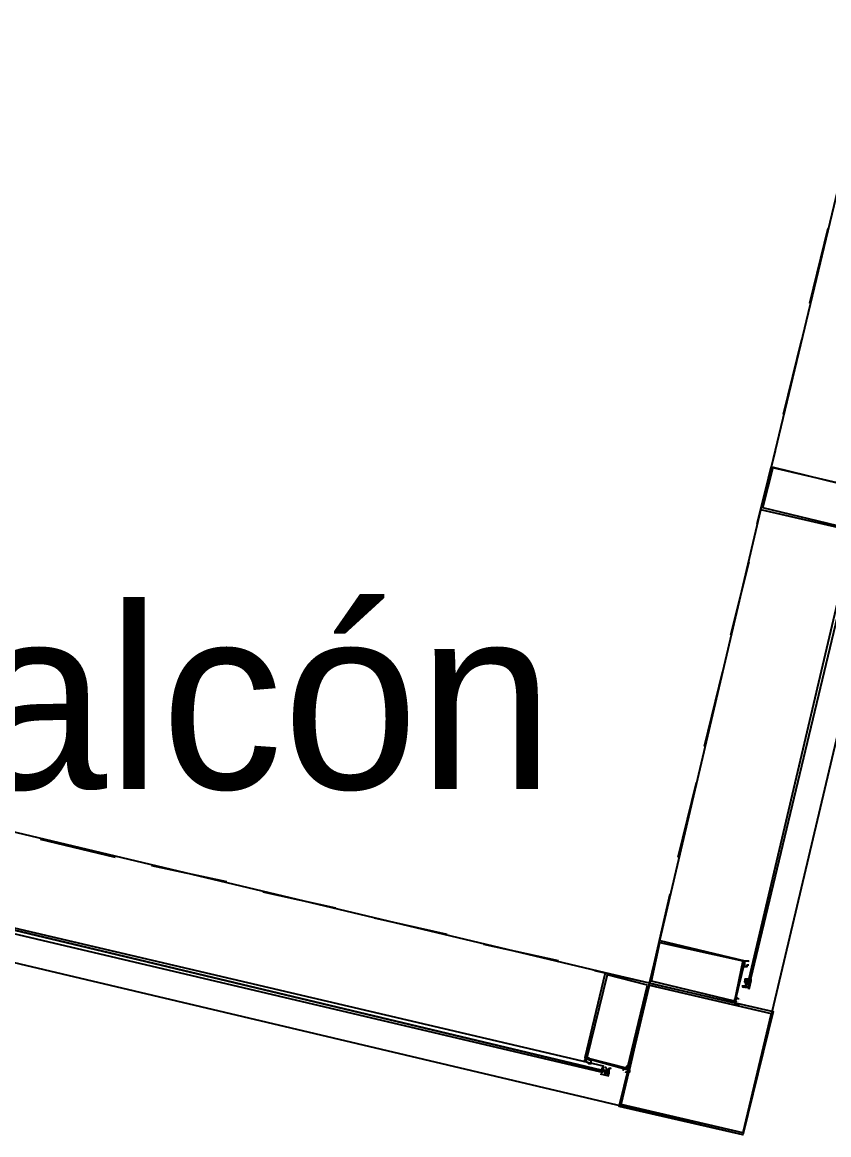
# Model space of a CAD drawing. Header units: feet. Extents: x -84 to 198, y -22 to 181.
# Drawn here: x 83.56 to 88.87, y 15.28 to 22.62 of the extents above; entities that cross this region are included whole.
import ezdxf
from ezdxf.enums import TextEntityAlignment as Align

# ---------------------------------------------------------------- set-up
doc = ezdxf.new("R2010")
doc.units = ezdxf.units.FT
doc.layers.add('A-LINEA', color=7, linetype='CONTINUOUS')
doc.layers.add('A-NOMBRE-ESPACIO', color=2, linetype='CONTINUOUS')

msp = doc.modelspace()

# ---------------------------------------------------------------- linework, layer by layer
at = {"layer": 'A-LINEA'}
for p, q in [((90.04, 22.6178), (88.3067, 15.2844)), ((89.1733, 22.5244), (88.4933, 19.6844)), ((88.8667, 21.2578), (88.7467, 20.7644)), ((88.6933, 20.5244), (88.5733, 20.0311)), ((88.52, 19.7911), (88.4, 19.3111)), ((87.76, 16.5644), (88.4267, 19.4044)), ((88.3467, 19.0578), (88.2267, 18.5778)), ((88.3067, 15.2844), (74.1333, 18.6311)), ((88.1733, 18.3378), (88.0533, 17.8444)), ((88, 17.6044), (87.88, 17.1111)), ((87.4, 16.3511), (83.3733, 17.3111)), ((84.1733, 17.1111), (83.68, 17.2311)), ((84.9067, 16.9511), (84.4133, 17.0578)), ((85.6267, 16.7778), (85.1467, 16.8844)), ((86.36, 16.6044), (85.88, 16.7111)), ((87.0933, 16.4311), (86.6, 16.5378)), ((88.3333, 16.4044), (88.3467, 16.4044)), ((88.3467, 16.4044), (88.3467, 16.4044)), ((88.32, 16.3111), (88.32, 16.3111)), ((88.32, 16.3111), (88.32, 16.2978)), ((88.32, 16.3111), (88.32, 16.3111)), ((88.32, 16.3111), (88.32, 16.3111)), ((88.32, 16.3111), (88.32, 16.3111)), ((88.32, 16.3111), (88.32, 16.3111)), ((88.32, 16.3111), (88.32, 16.3111)), ((88.3333, 16.3111), (88.3333, 16.3111)), ((88.3333, 16.3111), (88.3333, 16.3111)), ((88.3333, 16.3111), (88.3333, 16.3111)), ((88.3333, 16.3111), (88.3333, 16.3111)), ((88.3333, 16.3111), (88.3333, 16.3111)), ((88.3333, 16.3111), (88.3333, 16.3111)), ((88.3333, 16.3111), (88.3333, 16.3111)), ((88.3333, 16.3111), (88.3333, 16.3111)), ((88.3333, 16.3111), (88.3333, 16.2978)), ((88.3333, 16.3111), (88.3333, 16.3111)), ((88.3333, 16.3111), (88.3333, 16.3111)), ((88.3333, 16.2978), (88.3333, 16.3111)), ((88.3333, 16.3111), (88.3333, 16.3111)), ((88.3333, 16.2978), (88.3467, 16.3111)), ((88.3333, 16.3111), (88.3333, 16.3111)), ((88.3333, 16.3111), (88.3333, 16.3111)), ((88.3333, 16.3111), (88.3333, 16.3111)), ((88.3333, 16.2978), (88.3333, 16.3111)), ((88.3333, 16.3111), (88.3333, 16.3111)), ((88.3333, 16.3111), (88.3333, 16.3111)), ((88.3333, 16.3111), (88.3333, 16.3111)), ((88.3333, 16.2978), (88.3333, 16.2978)), ((88.3333, 16.2978), (88.3333, 16.2978)), ((88.3333, 16.2978), (88.3333, 16.2978)), ((88.3333, 16.2978), (88.3333, 16.2978)), ((88.3333, 16.2978), (88.3333, 16.2978)), ((88.3333, 16.2978), (88.3333, 16.2978)), ((88.3333, 16.2978), (88.3333, 16.2978)), ((88.3333, 16.2978), (88.3333, 16.2978)), ((88.3333, 16.2978), (88.3333, 16.2978)), ((88.3333, 16.2978), (88.3333, 16.2978)), ((88.3333, 16.2844), (88.3333, 16.2978)), ((88.3333, 16.2978), (88.3333, 16.2978)), ((88.3333, 16.2844), (88.3333, 16.2711)), ((88.3333, 16.2844), (88.3333, 16.2844)), ((88.3333, 16.2844), (88.3333, 16.2844)), ((88.3333, 16.2844), (88.3333, 16.2844)), ((88.3333, 16.2844), (88.3333, 16.2844)), ((88.3333, 16.2844), (88.3333, 16.2844)), ((88.3333, 16.2844), (88.3333, 16.2844)), ((88.3333, 16.2844), (88.3333, 16.2844)), ((88.3333, 16.2844), (88.3333, 16.2844)), ((88.3333, 16.2844), (88.3333, 16.2844)), ((88.3333, 16.2844), (88.3467, 16.2844)), ((88.3333, 16.2844), (88.3333, 16.2844)), ((88.3333, 16.2844), (88.3333, 16.2844)), ((88.3333, 16.2844), (88.3333, 16.2844)), ((88.3333, 16.2844), (88.3333, 16.2844)), ((88.3333, 16.2844), (88.3333, 16.2844)), ((88.3333, 16.2844), (88.3333, 16.2844)), ((88.3333, 16.2844), (88.3333, 16.2844)), ((88.3333, 16.2844), (88.3333, 16.2844)), ((88.3333, 16.2844), (88.3333, 16.2844)), ((88.3333, 16.2844), (88.3333, 16.2844)), ((88.3333, 16.2844), (88.3333, 16.2844)), ((88.3333, 16.2844), (88.3333, 16.2844)), ((88.3333, 16.2844), (88.3333, 16.2844)), ((88.3333, 16.2844), (88.3333, 16.2844)), ((88.3333, 16.2844), (88.3333, 16.2844)), ((88.3333, 16.2844), (88.3333, 16.2844)), ((88.3333, 16.2844), (88.3333, 16.2844)), ((88.3333, 16.2844), (88.3333, 16.2844)), ((88.3333, 16.2844), (88.3333, 16.2844)), ((88.3333, 16.2844), (88.3333, 16.2844)), ((88.3333, 16.2844), (88.3333, 16.2844)), ((88.3333, 16.2844), (88.3333, 16.2844)), ((88.3467, 16.3111), (88.3467, 16.3111)), ((88.3467, 16.2978), (88.3467, 16.3111)), ((88.3467, 16.3111), (88.3467, 16.3111)), ((88.3467, 16.3111), (88.3467, 16.3111)), ((88.3467, 16.3111), (88.3467, 16.3111)), ((88.3467, 16.2978), (88.3467, 16.2978)), ((88.3467, 16.2978), (88.3467, 16.2978)), ((88.3467, 16.2978), (88.3467, 16.2978)), ((88.3467, 16.2978), (88.3467, 16.2844)), ((88.3467, 16.2978), (88.3467, 16.2978)), ((88.3467, 16.2978), (88.36, 16.2978)), ((88.3467, 16.2978), (88.3467, 16.2978)), ((88.3467, 16.2978), (88.3467, 16.2978)), ((88.3467, 16.2978), (88.3467, 16.2978)), ((88.3467, 16.2978), (88.3467, 16.2978)), ((88.3467, 16.2978), (88.3467, 16.2978)), ((88.3467, 16.2978), (88.3467, 16.2978)), ((88.3467, 16.2978), (88.3467, 16.2978)), ((88.3467, 16.2978), (88.3467, 16.2978)), ((88.3467, 16.2978), (88.3467, 16.2978)), ((88.3467, 16.2978), (88.3467, 16.2978)), ((88.3467, 16.2978), (88.3467, 16.2978)), ((88.3467, 16.2978), (88.3467, 16.2978)), ((88.3467, 16.2978), (88.3467, 16.2978)), ((88.3467, 16.2978), (88.3467, 16.2978)), ((88.3467, 16.2978), (88.3467, 16.2978)), ((88.3467, 16.2978), (88.3467, 16.2978)), ((88.3467, 16.2978), (88.3467, 16.2978)), ((88.3467, 16.2978), (88.36, 16.2978)), ((88.3467, 16.2978), (88.3467, 16.2978)), ((88.3467, 16.2978), (88.3467, 16.2978)), ((88.3467, 16.2844), (88.3467, 16.2978)), ((88.3467, 16.2844), (88.3467, 16.2978)), ((88.3467, 16.2978), (88.3467, 16.2978)), ((88.3467, 16.2978), (88.3467, 16.2978)), ((88.3467, 16.2978), (88.3467, 16.2978)), ((88.3467, 16.2844), (88.3467, 16.2844)), ((88.3467, 16.2844), (88.3467, 16.2844)), ((88.3467, 16.2844), (88.3467, 16.2844)), ((88.3467, 16.2844), (88.3467, 16.2844)), ((88.3467, 16.2844), (88.3467, 16.2844)), ((88.3467, 16.2844), (88.3467, 16.2844)), ((88.3467, 16.2844), (88.3467, 16.2844)), ((88.3467, 16.2844), (88.3467, 16.2844)), ((88.3467, 16.2844), (88.3467, 16.2844)), ((88.3467, 16.2844), (88.3467, 16.2844)), ((88.3467, 16.2844), (88.3467, 16.2844)), ((88.3467, 16.2711), (88.3467, 16.2844)), ((88.3467, 16.2844), (88.3467, 16.2844)), ((88.3467, 16.2711), (88.3467, 16.2844)), ((88.3467, 16.2844), (88.3467, 16.2844)), ((88.3467, 16.2844), (88.3467, 16.2844)), ((88.3467, 16.2844), (88.3467, 16.2844)), ((88.3467, 16.2844), (88.3467, 16.2844)), ((88.3467, 16.2844), (88.3467, 16.2844)), ((88.3467, 16.2844), (88.3467, 16.2844)), ((88.3467, 16.2844), (88.3467, 16.2844)), ((88.3605, 16.2981), (88.3472, 16.2417)), ((88.36, 16.3111), (88.36, 16.2978)), ((88.36, 16.2978), (88.36, 16.2978)), ((88.36, 16.2978), (88.36, 16.2978)), ((88.36, 16.2978), (88.36, 16.2978)), ((88.36, 16.2978), (88.36, 16.2978)), ((88.36, 16.2978), (88.36, 16.2978)), ((88.36, 16.2978), (88.36, 16.2978)), ((88.3067, 16.2711), (88.3067, 16.2711)), ((88.3067, 16.2578), (88.3067, 16.2711)), ((88.3067, 16.2578), (88.3067, 16.2711)), ((88.3067, 16.2578), (88.3067, 16.2578)), ((88.3067, 16.2578), (88.3067, 16.2578)), ((88.32, 16.2711), (88.32, 16.2578)), ((88.32, 16.2711), (88.32, 16.2711)), ((88.32, 16.2711), (88.32, 16.2578)), ((88.32, 16.2711), (88.3333, 16.2711)), ((88.32, 16.2711), (88.32, 16.2711)), ((88.32, 16.2711), (88.32, 16.2711)), ((88.32, 16.2711), (88.32, 16.2711)), ((88.32, 16.2711), (88.32, 16.2711)), ((88.32, 16.2711), (88.32, 16.2711)), ((88.32, 16.2711), (88.3333, 16.2711)), ((88.32, 16.2711), (88.32, 16.2711)), ((88.32, 16.2711), (88.32, 16.2711)), ((88.32, 16.2711), (88.32, 16.2711)), ((88.32, 16.2711), (88.32, 16.2711)), ((88.32, 16.2711), (88.32, 16.2711)), ((88.32, 16.2711), (88.32, 16.2711)), ((88.32, 16.2578), (88.32, 16.2711)), ((88.32, 16.2711), (88.32, 16.2711)), ((88.32, 16.2711), (88.32, 16.2711)), ((88.32, 16.2578), (88.32, 16.2578)), ((88.32, 16.2578), (88.32, 16.2578)), ((88.32, 16.2578), (88.32, 16.2578)), ((88.32, 16.2578), (88.32, 16.2578)), ((88.32, 16.2578), (88.3333, 16.2578)), ((88.32, 16.2578), (88.32, 16.2578)), ((88.32, 16.2578), (88.32, 16.2578)), ((88.32, 16.2578), (88.32, 16.2578)), ((88.32, 16.2578), (88.32, 16.2578)), ((88.32, 16.2578), (88.32, 16.2578)), ((88.3333, 16.2711), (88.3333, 16.2711)), ((88.3333, 16.2711), (88.3333, 16.2711)), ((88.3333, 16.2711), (88.3333, 16.2711)), ((88.3333, 16.2711), (88.3333, 16.2711)), ((88.3333, 16.2711), (88.3333, 16.2711)), ((88.3333, 16.2711), (88.3333, 16.2711)), ((88.3333, 16.2711), (88.3333, 16.2711)), ((88.3333, 16.2711), (88.3333, 16.2711)), ((88.3333, 16.2711), (88.3333, 16.2711)), ((88.3333, 16.2711), (88.3333, 16.2711)), ((88.3333, 16.2711), (88.3333, 16.2711)), ((88.3333, 16.2711), (88.3333, 16.2711)), ((88.3333, 16.2711), (88.3333, 16.2711)), ((88.3333, 16.2711), (88.3333, 16.2711)), ((88.3333, 16.2711), (88.3333, 16.2711)), ((88.3333, 16.2711), (88.3333, 16.2711)), ((88.3333, 16.2711), (88.3333, 16.2711)), ((88.3333, 16.2711), (88.3333, 16.2711)), ((88.3333, 16.2578), (88.3333, 16.2711)), ((88.3333, 16.2711), (88.3333, 16.2711)), ((88.3333, 16.2711), (88.3333, 16.2711)), ((88.3333, 16.2578), (88.3333, 16.2711)), ((88.3333, 16.2711), (88.3333, 16.2711)), ((88.3333, 16.2711), (88.3333, 16.2711)), ((88.3333, 16.2711), (88.3333, 16.2711)), ((88.3333, 16.2711), (88.3333, 16.2711)), ((88.3333, 16.2711), (88.3333, 16.2711)), ((88.3333, 16.2711), (88.3333, 16.2711)), ((88.3333, 16.2711), (88.3333, 16.2711)), ((88.3333, 16.2711), (88.3333, 16.2711)), ((88.3333, 16.2711), (88.3333, 16.2711)), ((88.3333, 16.2711), (88.3333, 16.2711)), ((88.3333, 16.2711), (88.3333, 16.2711)), ((88.3333, 16.2711), (88.3333, 16.2711)), ((88.3333, 16.2711), (88.3333, 16.2711)), ((88.3333, 16.2578), (88.3333, 16.2578)), ((88.3333, 16.2578), (88.3333, 16.2578)), ((88.3333, 16.2578), (88.3467, 16.2578)), ((88.3333, 16.2578), (88.3333, 16.2578)), ((88.3333, 16.2578), (88.3467, 16.2578)), ((88.3333, 16.2578), (88.3333, 16.2578)), ((88.3333, 16.2578), (88.3333, 16.2578)), ((88.3333, 16.2578), (88.3333, 16.2578)), ((88.3333, 16.2578), (88.3333, 16.2578)), ((88.3333, 16.2578), (88.3333, 16.2578)), ((88.3333, 16.2578), (88.3333, 16.2578)), ((88.3333, 16.2578), (88.3467, 16.2578)), ((88.3333, 16.2578), (88.3333, 16.2578)), ((88.3333, 16.2578), (88.3333, 16.2578)), ((88.3333, 16.2578), (88.3333, 16.2578)), ((88.3333, 16.2578), (88.3333, 16.2578)), ((88.3333, 16.2578), (88.3333, 16.2578)), ((88.3333, 16.2578), (88.3333, 16.2578)), ((88.3333, 16.2578), (88.3333, 16.2578)), ((88.3333, 16.2578), (88.3333, 16.2578)), ((88.3333, 16.2578), (88.3333, 16.2578)), ((88.3467, 16.2711), (88.3467, 16.2711)), ((88.3467, 16.2711), (88.3467, 16.2711)), ((88.3467, 16.2711), (88.3467, 16.2711)), ((88.3467, 16.2711), (88.3467, 16.2711)), ((88.3467, 16.2711), (88.3467, 16.2578)), ((88.3467, 16.2711), (88.3467, 16.2711)), ((88.3467, 16.2711), (88.3467, 16.2711)), ((88.3467, 16.2711), (88.3467, 16.2711)), ((88.3467, 16.2711), (88.3467, 16.2711)), ((88.3467, 16.2711), (88.3467, 16.2711)), ((88.3467, 16.2711), (88.3467, 16.2711)), ((88.3467, 16.2711), (88.3467, 16.2711)), ((88.3467, 16.2711), (88.3467, 16.2711)), ((88.3467, 16.2711), (88.3467, 16.2711)), ((88.3467, 16.2711), (88.3467, 16.2711)), ((88.3467, 16.2711), (88.3467, 16.2711)), ((88.3467, 16.2711), (88.3467, 16.2711)), ((88.3467, 16.2711), (88.3467, 16.2578)), ((88.3467, 16.2711), (88.3467, 16.2711)), ((88.3467, 16.2711), (88.3467, 16.2711)), ((88.3467, 16.2711), (88.3467, 16.2711)), ((88.3467, 16.2711), (88.3467, 16.2711)), ((88.3467, 16.2711), (88.3467, 16.2711)), ((88.3467, 16.2711), (88.3467, 16.2711)), ((88.3467, 16.2711), (88.3467, 16.2711)), ((88.3467, 16.2711), (88.3467, 16.2711)), ((88.3467, 16.2711), (88.3467, 16.2711)), ((88.3467, 16.2711), (88.3467, 16.2711)), ((88.3467, 16.2711), (88.3467, 16.2711)), ((88.3467, 16.2711), (88.3467, 16.2711)), ((88.3467, 16.2711), (88.3467, 16.2711)), ((88.3467, 16.2578), (88.3467, 16.2578)), ((88.3467, 16.2578), (88.3467, 16.2578)), ((88.3467, 16.2578), (88.3467, 16.2578)), ((88.3467, 16.2578), (88.3467, 16.2578)), ((88.3467, 16.2578), (88.3467, 16.2578)), ((88.3467, 16.2578), (88.3467, 16.2578)), ((88.3467, 16.2578), (88.3467, 16.2578)), ((88.3467, 16.2578), (88.3467, 16.2578)), ((88.3467, 16.2578), (88.3467, 16.2578)), ((88.3467, 16.2578), (88.3467, 16.2578)), ((88.3467, 16.2444), (88.3467, 16.2578)), ((88.3467, 16.2444), (88.3467, 16.2444)), ((88.2933, 16.1778), (88.2933, 16.1778)), ((87.28, 15.7911), (87.28, 15.7778)), ((87.2933, 15.7511), (87.28, 15.7644)), ((87.28, 15.7511), (87.28, 15.7511)), ((87.3733, 15.7111), (87.3867, 15.7244)), ((87.3867, 15.7244), (87.3733, 15.7111)), ((87.3733, 15.7111), (87.3733, 15.6978)), ((87.3733, 15.7111), (87.3733, 15.7111)), ((87.3733, 15.7111), (87.3733, 15.7111)), ((87.3733, 15.7111), (87.3733, 15.7111)), ((87.3733, 15.7111), (87.3733, 15.7111)), ((87.3733, 15.7111), (87.3733, 15.7111)), ((87.3733, 15.7111), (87.3733, 15.7111)), ((87.3733, 15.7111), (87.3733, 15.7111)), ((87.3733, 15.6978), (87.3733, 15.6978)), ((87.3733, 15.6978), (87.3733, 15.6978)), ((87.3733, 15.6978), (87.3733, 15.6978)), ((87.3867, 15.6978), (87.3733, 15.6978)), ((87.3867, 15.6978), (87.3733, 15.6978)), ((87.3733, 15.6978), (87.3733, 15.6978)), ((87.3733, 15.6978), (87.3867, 15.6978)), ((87.3733, 15.6978), (87.3733, 15.6978)), ((87.3733, 15.6978), (87.3733, 15.6978)), ((87.3867, 15.7244), (87.3867, 15.7111)), ((87.3867, 15.7244), (87.3867, 15.7244)), ((87.3867, 15.7244), (87.3867, 15.7244)), ((87.3867, 15.7244), (87.3867, 15.7244)), ((87.3867, 15.7244), (87.3867, 15.7244)), ((87.3867, 15.7244), (87.3867, 15.7111)), ((87.3867, 15.7244), (87.3867, 15.7244)), ((87.3867, 15.7244), (87.3867, 15.7244)), ((87.3867, 15.7244), (87.3867, 15.7244)), ((87.3867, 15.7244), (87.3867, 15.7244)), ((87.3867, 15.7244), (87.3867, 15.7244)), ((87.3867, 15.7244), (87.3867, 15.7244)), ((87.3867, 15.7244), (87.3867, 15.7244)), ((87.3867, 15.7244), (87.3867, 15.7111)), ((87.3867, 15.7244), (87.3867, 15.7244)), ((87.3867, 15.7244), (87.3867, 15.7244)), ((87.3867, 15.7244), (87.3867, 15.7244)), ((87.3867, 15.7111), (87.3867, 15.7111)), ((87.3867, 15.7111), (87.4, 15.7111)), ((87.3867, 15.7111), (87.3867, 15.7111)), ((87.3867, 15.7111), (87.3867, 15.7111)), ((87.3867, 15.7111), (87.3867, 15.7111)), ((87.3867, 15.7111), (87.3867, 15.7111)), ((87.3867, 15.7111), (87.3867, 15.7111)), ((87.3867, 15.7111), (87.3867, 15.7111)), ((87.3867, 15.7111), (87.3867, 15.7111)), ((87.3867, 15.7111), (87.4, 15.7111)), ((87.3867, 15.7111), (87.3867, 15.7111)), ((87.3867, 15.7111), (87.3867, 15.7111)), ((87.3867, 15.7111), (87.3867, 15.6978)), ((87.3867, 15.7111), (87.4, 15.7111)), ((87.3867, 15.7111), (87.3867, 15.7111)), ((87.3867, 15.7111), (87.3867, 15.7111)), ((87.3867, 15.7111), (87.3867, 15.7111)), ((87.3867, 15.7111), (87.3867, 15.7111)), ((87.3867, 15.7111), (87.3867, 15.7111)), ((87.3867, 15.7111), (87.3867, 15.7111)), ((87.3867, 15.7111), (87.3867, 15.7111)), ((87.3867, 15.7111), (87.3867, 15.7111)), ((87.3867, 15.7111), (87.3867, 15.7111)), ((87.3867, 15.6978), (87.3867, 15.7111)), ((87.3867, 15.6978), (87.3867, 15.7111)), ((87.3867, 15.7111), (87.3867, 15.7111)), ((87.3867, 15.7111), (87.3867, 15.7111)), ((87.3867, 15.7111), (87.3867, 15.7111)), ((87.3867, 15.6978), (87.3867, 15.6978)), ((87.3867, 15.6978), (87.3867, 15.6978)), ((87.3867, 15.6978), (87.3867, 15.6978)), ((87.3867, 15.6978), (87.3867, 15.6978)), ((87.3867, 15.6978), (87.3867, 15.6978)), ((87.3867, 15.6978), (87.3867, 15.6978)), ((87.3867, 15.6978), (87.3867, 15.6978)), ((87.3867, 15.6978), (87.3867, 15.6978)), ((87.3867, 15.6978), (87.3867, 15.6978)), ((87.3867, 15.6978), (87.3867, 15.6978)), ((87.3867, 15.6978), (87.3867, 15.6978)), ((87.3867, 15.6978), (87.3867, 15.6978)), ((87.3867, 15.6978), (87.3867, 15.6978)), ((87.3867, 15.6978), (87.3867, 15.6978)), ((87.3867, 15.6978), (87.3867, 15.6978)), ((87.3867, 15.6978), (87.3867, 15.6978)), ((87.3867, 15.6978), (87.3867, 15.6978)), ((87.3867, 15.6978), (87.3867, 15.6978)), ((87.3867, 15.6978), (87.3867, 15.6978)), ((87.3867, 15.6978), (87.3867, 15.6978)), ((87.3867, 15.6978), (87.3867, 15.6978)), ((87.4, 15.7111), (87.4, 15.7111)), ((87.4, 15.7111), (87.4, 15.7111)), ((87.4, 15.7111), (87.4, 15.7111)), ((87.4, 15.7111), (87.4, 15.6978)), ((87.4, 15.7111), (87.4, 15.7111)), ((87.4, 15.7111), (87.4, 15.7111)), ((87.4, 15.7111), (87.4133, 15.7111)), ((87.4, 15.7111), (87.4, 15.7111)), ((87.4, 15.7111), (87.4, 15.6978)), ((87.4, 15.7111), (87.4, 15.6978)), ((87.4, 15.7111), (87.4, 15.7111)), ((87.4, 15.7111), (87.4, 15.7111)), ((87.4, 15.7111), (87.4, 15.7111)), ((87.4, 15.7111), (87.4, 15.7111)), ((87.4, 15.7111), (87.4, 15.7111)), ((87.4, 15.7111), (87.4, 15.7111)), ((87.4, 15.7111), (87.4, 15.6978)), ((87.4, 15.7111), (87.4, 15.7111)), ((87.4, 15.7111), (87.4, 15.7111)), ((87.4, 15.7111), (87.4, 15.7111)), ((87.4, 15.7111), (87.4, 15.7111)), ((87.4, 15.6978), (87.4, 15.6844)), ((87.4, 15.6978), (87.4, 15.6978)), ((87.4, 15.6978), (87.4133, 15.6978)), ((87.4, 15.6978), (87.4, 15.6978)), ((87.4, 15.6978), (87.4, 15.6978)), ((87.4, 15.6978), (87.4, 15.6844)), ((87.4, 15.6978), (87.4, 15.6978)), ((87.4, 15.6978), (87.4, 15.6978)), ((87.4, 15.6978), (87.4, 15.6978)), ((87.4, 15.6978), (87.4, 15.6978)), ((87.4, 15.6978), (87.4, 15.6978)), ((87.4, 15.6978), (87.4, 15.6978)), ((87.4, 15.6978), (87.4, 15.6978)), ((87.4, 15.6978), (87.4, 15.6978)), ((87.4, 15.6978), (87.4, 15.6978)), ((87.4, 15.6978), (87.4, 15.6978)), ((87.4, 15.6978), (87.4, 15.6978)), ((87.4, 15.6978), (87.4, 15.6978)), ((87.4, 15.6978), (87.4, 15.6978)), ((87.4, 15.6978), (87.4, 15.6978)), ((87.4, 15.6978), (87.4, 15.6978)), ((87.4, 15.6978), (87.4, 15.6978)), ((87.4, 15.6978), (87.4, 15.6978)), ((87.4, 15.6978), (87.4, 15.6978)), ((87.4, 15.6978), (87.4133, 15.6978)), ((87.4, 15.6844), (87.4, 15.6978)), ((87.4133, 15.6844), (87.4, 15.6978)), ((87.4, 15.6978), (87.4, 15.6978)), ((87.4, 15.6978), (87.4, 15.6978)), ((87.4, 15.6978), (87.4, 15.6978)), ((87.4, 15.6978), (87.4, 15.6978)), ((87.4, 15.6978), (87.4, 15.6978)), ((87.4, 15.6978), (87.4, 15.6978)), ((87.4, 15.6978), (87.4, 15.6978)), ((87.4133, 15.7111), (87.4133, 15.6978)), ((87.4133, 15.7111), (87.4133, 15.7111)), ((87.4133, 15.7111), (87.4133, 15.7111)), ((87.4133, 15.7111), (87.4133, 15.7111)), ((87.4133, 15.7111), (87.4133, 15.7111)), ((87.4133, 15.7111), (87.4133, 15.7111)), ((87.4133, 15.6978), (87.4133, 15.7111)), ((87.4133, 15.7111), (87.4133, 15.7111)), ((87.4133, 15.7111), (87.4133, 15.7111)), ((87.4133, 15.7111), (87.4133, 15.7111)), ((87.4133, 15.7111), (87.4133, 15.7111)), ((87.4133, 15.7111), (87.4133, 15.7111)), ((87.4133, 15.7111), (87.4133, 15.7111)), ((87.4133, 15.7111), (87.4267, 15.7111)), ((87.4133, 15.7111), (87.4133, 15.7111)), ((87.4133, 15.7111), (87.4133, 15.7111)), ((87.4133, 15.7111), (87.4133, 15.7111)), ((87.4133, 15.7111), (87.4133, 15.6978)), ((87.4133, 15.7111), (87.4133, 15.7111)), ((87.4133, 15.6978), (87.4133, 15.6978)), ((87.4133, 15.6978), (87.4133, 15.6978)), ((87.4133, 15.6978), (87.4133, 15.6978)), ((87.4133, 15.6978), (87.4133, 15.6978)), ((87.4133, 15.6978), (87.4133, 15.6978)), ((87.4133, 15.6978), (87.4133, 15.6978)), ((87.4133, 15.6978), (87.4133, 15.6978)), ((87.4133, 15.6978), (87.4133, 15.6978)), ((87.4133, 15.6978), (87.4133, 15.6978)), ((87.4133, 15.6978), (87.4133, 15.6978)), ((87.4133, 15.6978), (87.4133, 15.6978)), ((87.4133, 15.6978), (87.4133, 15.6978)), ((87.4133, 15.6978), (87.4133, 15.6978)), ((87.4133, 15.6978), (87.4133, 15.6978)), ((87.4133, 15.6978), (87.4133, 15.6978)), ((87.4133, 15.6978), (87.4133, 15.6978)), ((87.4133, 15.6978), (87.4133, 15.6978)), ((87.4133, 15.6978), (87.4133, 15.6978)), ((87.4133, 15.6844), (87.4133, 15.6978)), ((87.4133, 15.6978), (87.4133, 15.6978)), ((87.4133, 15.6978), (87.4133, 15.6978)), ((87.4133, 15.6844), (87.4133, 15.6978)), ((87.4133, 15.6978), (87.4133, 15.6978)), ((87.4133, 15.6978), (87.4133, 15.6978)), ((87.4133, 15.6978), (87.4133, 15.6978)), ((87.4267, 15.6978), (87.4133, 15.6978)), ((87.4267, 15.6978), (87.4133, 15.6978)), ((87.4267, 15.6978), (87.4133, 15.6978)), ((87.4267, 15.6978), (87.4133, 15.6978)), ((87.4267, 15.6978), (87.4133, 15.6978)), ((87.4267, 15.7244), (87.4267, 15.7244)), ((87.4267, 15.7244), (87.4267, 15.7244)), ((87.4267, 15.7244), (87.4267, 15.7244)), ((87.4267, 15.7111), (87.4267, 15.7244)), ((87.4267, 15.7244), (87.4267, 15.7244)), ((87.4267, 15.7244), (87.4267, 15.7244)), ((87.4267, 15.7111), (87.4267, 15.7111)), ((87.4267, 15.7111), (87.4267, 15.7111)), ((87.4267, 15.7111), (87.4267, 15.7111)), ((87.4267, 15.7111), (87.4267, 15.7111)), ((87.4267, 15.7111), (87.4267, 15.7111)), ((87.4267, 15.7111), (87.4267, 15.7111)), ((87.4267, 15.7111), (87.4267, 15.7111)), ((87.4267, 15.7111), (87.4267, 15.7111)), ((87.4267, 15.7111), (87.4267, 15.7111)), ((87.4267, 15.6978), (87.4267, 15.7111)), ((87.4267, 15.7111), (87.4267, 15.7111)), ((87.4267, 15.6978), (87.4267, 15.7111)), ((87.4267, 15.7111), (87.4267, 15.7111)), ((87.4267, 15.6978), (87.4267, 15.6978)), ((87.4267, 15.6978), (87.4267, 15.6978)), ((87.4267, 15.6978), (87.4267, 15.6978)), ((87.4267, 15.6978), (87.4267, 15.6978)), ((87.4267, 15.6978), (87.4267, 15.6978)), ((87.4267, 15.6978), (87.4267, 15.6978)), ((87.4267, 15.6978), (87.4267, 15.6978)), ((87.4267, 15.6978), (87.4267, 15.6978)), ((87.4267, 15.6978), (87.4267, 15.6978)), ((87.4267, 15.6978), (87.4267, 15.6978)), ((87.4267, 15.6978), (87.4267, 15.6978)), ((87.4267, 15.6978), (87.4267, 15.6978)), ((87.4267, 15.6978), (87.4267, 15.6978)), ((87.4267, 15.6978), (87.4267, 15.6978)), ((87.4267, 15.6978), (87.4267, 15.6978)), ((87.4267, 15.6978), (87.4267, 15.6978)), ((87.4267, 15.6978), (87.4267, 15.6978)), ((87.4267, 15.6978), (87.4267, 15.6978)), ((87.4267, 15.6978), (87.4267, 15.6978)), ((87.4267, 15.6978), (87.4267, 15.6978)), ((87.4267, 15.6978), (87.4267, 15.6978)), ((87.4267, 15.6978), (87.4267, 15.6978)), ((87.4267, 15.6978), (87.4267, 15.6978)), ((87.4267, 15.6844), (87.4267, 15.6978)), ((87.5333, 15.7244), (87.5333, 15.7244)), ((87.5467, 15.7244), (87.5467, 15.7244)), ((87.427, 15.6706), (87.3706, 15.6839)), ((87.4, 15.6844), (87.4, 15.6844)), ((87.4, 15.6844), (87.4, 15.6844)), ((87.4, 15.6844), (87.4, 15.6844)), ((87.4133, 15.6844), (87.4133, 15.6844)), ((87.4133, 15.6844), (87.4133, 15.6844)), ((87.4133, 15.6844), (87.4267, 15.6844)), ((87.4133, 15.6844), (87.4267, 15.6844)), ((87.4133, 15.6844), (87.4133, 15.6844)), ((87.4133, 15.6844), (87.4133, 15.6844)), ((87.4133, 15.6844), (87.4267, 15.6844)), ((87.4133, 15.6844), (87.4133, 15.6844)), ((87.4133, 15.6844), (87.4133, 15.6844)), ((87.4133, 15.6844), (87.4133, 15.6844)), ((87.4133, 15.6844), (87.4133, 15.6844)), ((87.4133, 15.6844), (87.4133, 15.6844)), ((87.4133, 15.6844), (87.4133, 15.6844)), ((87.4133, 15.6844), (87.4133, 15.6844)), ((87.4267, 15.6844), (87.4267, 15.6844)), ((87.4267, 15.6844), (87.4267, 15.6844)), ((87.4267, 15.6844), (87.4267, 15.6844)), ((87.4267, 15.6844), (87.4267, 15.6844)), ((87.4267, 15.6844), (87.4267, 15.6844)), ((87.4267, 15.6844), (87.4267, 15.6844)), ((87.4267, 15.6844), (87.4267, 15.6844)), ((87.4267, 15.6844), (87.4267, 15.6844)), ((87.4267, 15.6844), (87.4267, 15.6844)), ((87.4267, 15.6844), (87.4267, 15.6844)), ((87.4267, 15.6844), (87.4267, 15.6844))]:
    msp.add_line(p, q, dxfattribs=at)
for points in [[(88.4267, 19.4044), (88.4933, 19.6844), (89.0667, 19.5511), (89, 19.2711), (88.4267, 19.4044)], [(88.44, 19.4178), (88.5067, 19.6844), (89.0533, 19.5511), (88.9867, 19.2844), (88.44, 19.4178)], [(88.36, 16.3111), (89.0933, 19.3778), (89.08, 19.3778), (89.0667, 19.3778), (88.3467, 16.3111), (88.36, 16.2978), (88.36, 16.3111)], [(87.8267, 16.8711), (87.6933, 16.2844), (87.3333, 16.3644)], [(87.3733, 15.6978), (83.12, 16.6978), (83.1067, 16.6978), (83.12, 16.7244), (87.3733, 15.7111), (87.3733, 15.6978)], [(87.3733, 15.7111), (83.12, 16.7244), (83.12, 16.7378), (87.3867, 15.7378), (87.3733, 15.7111)], [(87.6933, 16.2844), (87.76, 16.5644), (88.32, 16.4311), (88.2533, 16.1511), (87.6933, 16.2844)], [(87.7067, 16.2978), (87.76, 16.5511), (88.3067, 16.4311), (88.2533, 16.1644), (87.7067, 16.2978)], [(88.3333, 16.4044), (88.3333, 16.3911), (88.3333, 16.3911), (88.32, 16.3911), (88.32, 16.3911), (88.32, 16.4178), (88.32, 16.4178), (88.32, 16.4178), (88.32, 16.4178), (88.3067, 16.4178), (88.3067, 16.4178), (88.3067, 16.4178), (88.32, 16.4311), (88.32, 16.4311), (88.32, 16.4311)], [(88.32, 16.4178), (88.32, 16.4311), (88.32, 16.4311), (88.32, 16.4311), (88.32, 16.4311), (88.3467, 16.4311), (88.3467, 16.4311), (88.3467, 16.4311)], [(88.3467, 16.4178), (88.3467, 16.4178), (88.3467, 16.4178)], [(87.6933, 16.2844), (87.4, 16.3511), (87.2667, 15.7911), (87.56, 15.7111), (87.6933, 16.2844)], [(87.68, 16.2711), (87.4133, 16.3378), (87.28, 15.7911), (87.5467, 15.7244), (87.68, 16.2711)], [(87.6933, 16.2844), (88.5067, 16.0978), (88.3067, 15.2844), (87.4933, 15.4711), (87.6933, 16.2844)], [(88.3088, 16.2583), (88.3327, 16.2726), (88.3191, 16.2969)], [(88.32, 16.3111), (88.3333, 16.3111), (88.3467, 16.3111), (88.36, 16.2978), (88.36, 16.3111)], [(88.3467, 16.2978), (88.3467, 16.2844), (88.3333, 16.2844)], [(87.6933, 16.2711), (88.4933, 16.0844), (88.3067, 15.2978), (87.5067, 15.4844), (87.6933, 16.2711)], [(88.3467, 16.2578), (88.3333, 16.2578), (88.32, 16.2578), (88.3067, 16.2578), (88.3067, 16.2711)], [(88.2667, 16.1644), (88.2533, 16.1778), (88.2533, 16.1778), (88.2533, 16.1778), (88.2533, 16.1644), (88.2533, 16.1644), (88.2533, 16.1644), (88.2533, 16.1644), (88.2533, 16.1644), (88.2533, 16.1644), (88.2533, 16.1644)], [(88.2667, 16.1644), (88.2533, 16.1511), (88.2533, 16.1511), (88.28, 16.1378), (88.28, 16.1378)], [(88.2533, 16.1644), (88.2533, 16.1644), (88.2533, 16.1644), (88.2667, 16.1644), (88.2667, 16.1644)], [(88.28, 16.1778), (88.28, 16.1778), (88.28, 16.1778), (88.2667, 16.1911), (88.2667, 16.1911), (88.2667, 16.1778), (88.2667, 16.1778)], [(88.28, 16.1644), (88.28, 16.1644), (88.28, 16.1644)], [(88.28, 16.1511), (88.28, 16.1511), (88.28, 16.1511)], [(87.28, 15.7644), (87.2667, 15.7644), (87.2667, 15.7644), (87.2667, 15.7644), (87.2667, 15.7778), (87.2667, 15.7778), (87.28, 15.7778), (87.28, 15.7778), (87.28, 15.7911), (87.28, 15.7911), (87.28, 15.7911), (87.2933, 15.7911), (87.2933, 15.7911), (87.2933, 15.7911), (87.2933, 15.7778), (87.2933, 15.7778), (87.2933, 15.7778), (87.2933, 15.7778), (87.3067, 15.7778), (87.3067, 15.7778), (87.3067, 15.7511), (87.3067, 15.7511), (87.2933, 15.7511), (87.2933, 15.7511)], [(87.2933, 15.7911), (87.2933, 15.7911), (87.2933, 15.7778), (87.2933, 15.7778)], [(87.3867, 15.7378), (87.3867, 15.7244), (87.3733, 15.7111), (87.3733, 15.6978)], [(87.3733, 15.7111), (87.3733, 15.7111), (87.3867, 15.7111), (87.3867, 15.7244)], [(87.3867, 15.7111), (87.3733, 15.7111), (87.3867, 15.7111)], [(87.3867, 15.7111), (87.3733, 15.7111), (87.3867, 15.7111)], [(87.3867, 15.6978), (87.3867, 15.6978), (87.3733, 15.6978), (87.3733, 15.6978)], [(87.4003, 15.7345), (87.4159, 15.7115), (87.4394, 15.7264)], [(87.4267, 15.6844), (87.4267, 15.6978), (87.4267, 15.7111), (87.4267, 15.7244), (87.44, 15.7244)], [(87.5467, 15.7378), (87.5333, 15.7244), (87.5333, 15.7244), (87.5333, 15.7244), (87.5333, 15.7244), (87.5333, 15.7244), (87.52, 15.7244), (87.52, 15.7244), (87.52, 15.7111), (87.52, 15.7111)], [(87.52, 15.6978), (87.52, 15.6978), (87.52, 15.6978)], [(87.5467, 15.6978), (87.5467, 15.6978), (87.5333, 15.6978), (87.5333, 15.6978), (87.5333, 15.6978)], [(87.5467, 15.7244), (87.5467, 15.7244), (87.5467, 15.7244), (87.5467, 15.7244), (87.5467, 15.7244), (87.5467, 15.7244), (87.5467, 15.7244), (87.56, 15.7111), (87.56, 15.7111), (87.56, 15.6978), (87.56, 15.6978)], [(87.5467, 15.7244), (87.5467, 15.7244), (87.5467, 15.7244)]]:
    msp.add_lwpolyline(points, dxfattribs=at)
msp.add_lwpolyline([(88.32, 16.4178), (88.32, 16.4178), (88.32, 16.4178), (88.32, 16.4178)], close=True, dxfattribs=at)

# ---------------------------------------------------------------- texts
at = {"layer": 'A-NOMBRE-ESPACIO'}
msp.add_text('Balcón', height=1.2, dxfattribs=at).set_placement((84.608, 17.5644), align=Align.CENTER)

doc.saveas('drawing.dxf')
